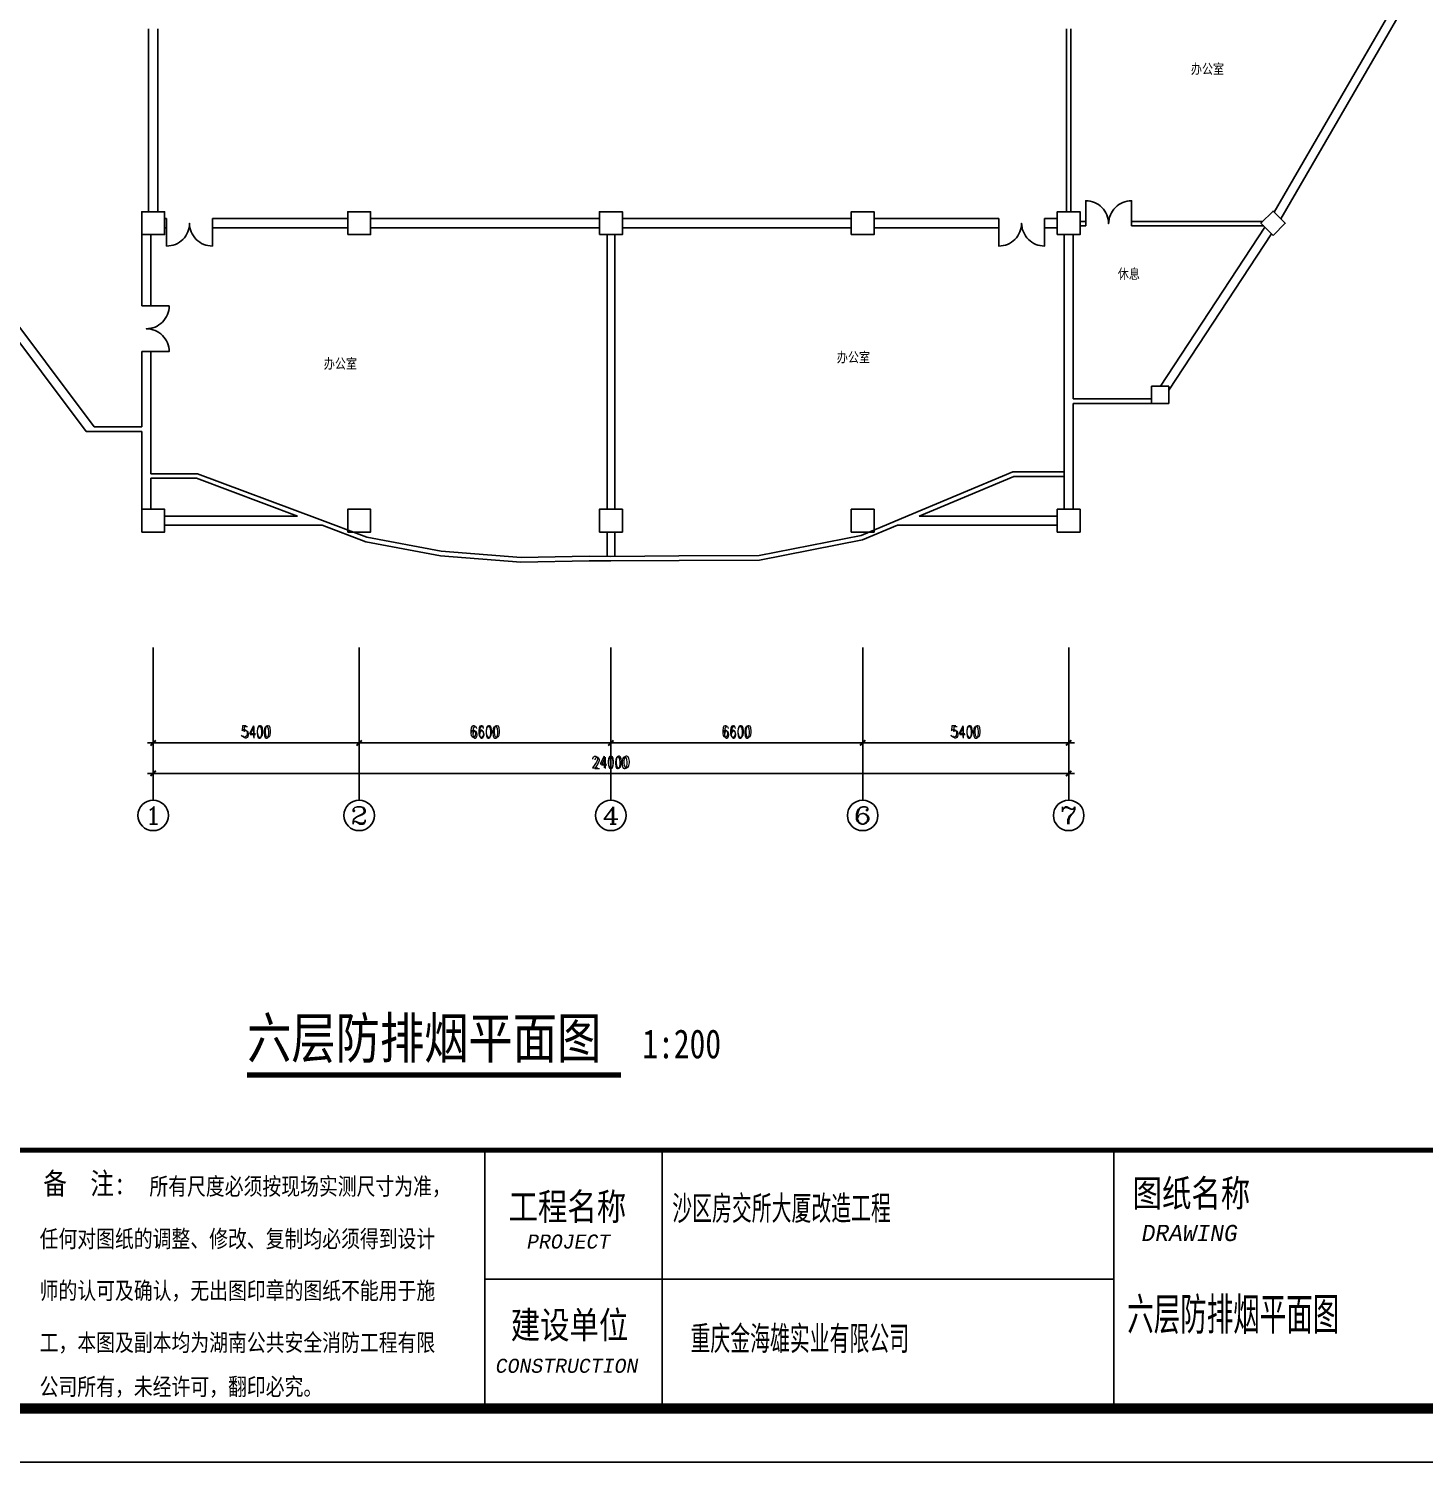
# Model space of a CAD drawing. Extents: x -149393 to 1177518, y -366685 to 296590.
# Drawn here: x 951346 to 987931, y 212582 to 250168 of the extents above; entities that cross this region are included whole.
import ezdxf
from ezdxf.enums import TextEntityAlignment as Align

# ---------------------------------------------------------------- set-up
doc = ezdxf.new("R2010")
doc.units = 0
doc.header["$LTSCALE"] = 1000
doc.header["$MEASUREMENT"] = 0
doc.layers.get('0').update_dxf_attribs({"linetype": 'CONTINUOUS'})
doc.layers.get('Defpoints').update_dxf_attribs({"linetype": 'CONTINUOUS'})
for name, color, linetype in [('AXIS', 3, 'CONTINUOUS'), ('COLUMN', 9, 'CONTINUOUS'), ('LAYER8', 8, 'CONTINUOUS'), ('PUB_TITLE', 253, 'CONTINUOUS'), ('TEL_SYMB', 3, 'CONTINUOUS'), ('TEL_TEXT', 7, 'CONTINUOUS'), ('WALL', 9, 'CONTINUOUS'), ('WINDOW', 4, 'CONTINUOUS'), ('图层3', 250, 'CONTINUOUS'), ('标注', 1, 'CONTINUOUS')]:
    doc.layers.add(name, color=color, linetype=linetype)
doc.styles.add('_TCH_AXIS', font='COMPLEX', dxfattribs={"bigfont": 'GBCBIG'})
doc.styles.add('_TCH_DIM_T3', font='SIMPLEX', dxfattribs={"width": 0.705882, "bigfont": 'GBCBIG'})
doc.styles.add('_TEL_DIM', font='', dxfattribs={"width": 0.8, "height": 3.5})
doc.styles.add('DIM_FONT', font='SIMPLEX.shx', dxfattribs={"width": 0.8})
doc.styles.add('Romans', font='romans.shx', dxfattribs={"height": 150})
doc.styles.add('图框字体', font='', dxfattribs={"width": 0.6})
doc.styles.add('宋体', font='')
doc.styles.get('_TEL_DIM').set_extended_font_data('SimSun')
doc.styles.get('图框字体').set_extended_font_data('SimSun')
doc.styles.get('宋体').set_extended_font_data('SimSun')
doc.dimstyles.new('_TCH_ARCH&&100', dxfattribs={"dimtxt": 297.5, "dimasz": 100, "dimexe": 250, "dimexo": 300, "dimgap": 126.25, "dimtad": 1, "dimdec": 0, "dimzin": 0, "dimdsep": 46, "dimtxsty": '_TCH_DIM_T3', "dimblk": 'ARCHTICK', "dimcen": 0.09, "dimclrt": 7, "dimazin": 2, "dimtfac": 1, "dimtdec": 0, "dimtix": 1, "dimtmove": 2, "dimatfit": 3, "dimfxl": 1, "dimtolj": 1, "dimtzin": 0, "dimarcsym": 0})
doc.dimstyles.new('DIMN', dxfattribs={"dimtxt": 300, "dimasz": 1, "dimexe": 250, "dimexo": 300, "dimgap": 150, "dimtad": 1, "dimdec": 0, "dimdsep": 46, "dimtxsty": 'DIM_FONT', "dimblk": '_DIMX', "dimcen": 2.5, "dimclrt": 7, "dimadec": 0, "dimazin": 0, "dimtfac": 1, "dimtdec": 0, "dimtix": 1, "dimtmove": 2, "dimatfit": 3, "dimldrblk": '_DIMX', "dimfxl": 1, "dimtolj": 1, "dimarcsym": 0})

# ---------------------------------------------------------------- blocks, each defined once
blk = doc.blocks.new('_DIMX')
blk.add_line((-150, 0), (150, 0))
at = {"const_width": 50}
blk.add_lwpolyline([(-70, -70), (70, 70)], dxfattribs=at)
blk = doc.blocks.new('_ArchTick')
at = {"color": 0, "linetype": 'ByBlock', "const_width": 0.4}
blk.add_lwpolyline([(-0.5, -0.5), (0.5, 0.5)], dxfattribs=at)
blk = doc.blocks.new('*D508')
at = {"layer": 'AXIS', "color": 0, "lineweight": -2, "transparency": 16777216}
for p, q in [((966609, 233642), (966609, 231192)), ((973209, 233642), (973209, 231192)), ((966609, 231442), (973209, 231442))]:
    blk.add_line(p, q, dxfattribs=at)
at = {"layer": 'Defpoints', "color": 0, "transparency": 16777216}
for p in [(966609, 233942), (973209, 233942), (973209, 231442)]:
    blk.add_point(p, dxfattribs=at)
at = {"layer": 'AXIS', "color": 0, "lineweight": -2, "transparency": 16777216, "xscale": 100, "yscale": 100, "zscale": 100, "rotation": 180}
blk.add_blockref('_ArchTick', (966609, 231442), dxfattribs=at)
at = {"layer": 'AXIS', "color": 0, "lineweight": -2, "transparency": 16777216, "xscale": 100, "yscale": 100, "zscale": 100}
blk.add_blockref('_ArchTick', (973209, 231442), dxfattribs=at)
at = {"layer": 'AXIS', "color": 7, "transparency": 16777216, "insert": (969909, 231717), "char_height": 297.5, "attachment_point": 5, "style": '_TCH_DIM_T3'}
blk.add_mtext('\\A1;6600', dxfattribs=at)
blk = doc.blocks.new('*D509')
at = {"layer": 'AXIS', "color": 0, "lineweight": -2, "transparency": 16777216}
for p, q in [((973209, 233642), (973209, 231192)), ((978609, 233642), (978609, 231192)), ((973209, 231442), (978609, 231442))]:
    blk.add_line(p, q, dxfattribs=at)
at = {"layer": 'Defpoints', "color": 0, "transparency": 16777216}
for p in [(973209, 233942), (978609, 233942), (978609, 231442)]:
    blk.add_point(p, dxfattribs=at)
at = {"layer": 'AXIS', "color": 0, "lineweight": -2, "transparency": 16777216, "xscale": 100, "yscale": 100, "zscale": 100, "rotation": 180}
blk.add_blockref('_ArchTick', (973209, 231442), dxfattribs=at)
at = {"layer": 'AXIS', "color": 0, "lineweight": -2, "transparency": 16777216, "xscale": 100, "yscale": 100, "zscale": 100}
blk.add_blockref('_ArchTick', (978609, 231442), dxfattribs=at)
at = {"layer": 'AXIS', "color": 7, "transparency": 16777216, "insert": (975909, 231717), "char_height": 297.5, "attachment_point": 5, "style": '_TCH_DIM_T3'}
blk.add_mtext('\\A1;5400', dxfattribs=at)
blk = doc.blocks.new('*D510')
at = {"layer": 'AXIS', "color": 0, "lineweight": -2, "transparency": 16777216}
for p, q in [((960009, 233642), (960009, 231192)), ((966609, 233642), (966609, 231192)), ((960009, 231442), (966609, 231442))]:
    blk.add_line(p, q, dxfattribs=at)
at = {"layer": 'Defpoints', "color": 0, "transparency": 16777216}
for p in [(960009, 233942), (966609, 233942), (966609, 231442)]:
    blk.add_point(p, dxfattribs=at)
at = {"layer": 'AXIS', "color": 0, "lineweight": -2, "transparency": 16777216, "xscale": 100, "yscale": 100, "zscale": 100, "rotation": 180}
blk.add_blockref('_ArchTick', (960009, 231442), dxfattribs=at)
at = {"layer": 'AXIS', "color": 0, "lineweight": -2, "transparency": 16777216, "xscale": 100, "yscale": 100, "zscale": 100}
blk.add_blockref('_ArchTick', (966609, 231442), dxfattribs=at)
at = {"layer": 'AXIS', "color": 7, "transparency": 16777216, "insert": (963309, 231717), "char_height": 297.5, "attachment_point": 5, "style": '_TCH_DIM_T3'}
blk.add_mtext('\\A1;6600', dxfattribs=at)
blk = doc.blocks.new('*D511')
at = {"layer": 'AXIS', "color": 0, "lineweight": -2, "transparency": 16777216}
for p, q in [((954609, 233642), (954609, 231192)), ((960009, 233642), (960009, 231192)), ((954609, 231442), (960009, 231442))]:
    blk.add_line(p, q, dxfattribs=at)
at = {"layer": 'Defpoints', "color": 0, "transparency": 16777216}
for p in [(954609, 233942), (960009, 233942), (960009, 231442)]:
    blk.add_point(p, dxfattribs=at)
at = {"layer": 'AXIS', "color": 0, "lineweight": -2, "transparency": 16777216, "xscale": 100, "yscale": 100, "zscale": 100, "rotation": 180}
blk.add_blockref('_ArchTick', (954609, 231442), dxfattribs=at)
at = {"layer": 'AXIS', "color": 0, "lineweight": -2, "transparency": 16777216, "xscale": 100, "yscale": 100, "zscale": 100}
blk.add_blockref('_ArchTick', (960009, 231442), dxfattribs=at)
at = {"layer": 'AXIS', "color": 7, "transparency": 16777216, "insert": (957309, 231717), "char_height": 297.5, "attachment_point": 5, "style": '_TCH_DIM_T3'}
blk.add_mtext('\\A1;5400', dxfattribs=at)
blk = doc.blocks.new('*D512')
at = {"layer": 'AXIS', "color": 0, "lineweight": -2, "transparency": 16777216}
for p, q in [((954609, 233642), (954609, 230392)), ((978609, 233642), (978609, 230392)), ((954609, 230642), (978609, 230642))]:
    blk.add_line(p, q, dxfattribs=at)
at = {"layer": 'Defpoints', "color": 0, "transparency": 16777216}
for p in [(954609, 233942), (978609, 233942), (978609, 230642)]:
    blk.add_point(p, dxfattribs=at)
at = {"layer": 'AXIS', "color": 0, "lineweight": -2, "transparency": 16777216, "xscale": 100, "yscale": 100, "zscale": 100, "rotation": 180}
blk.add_blockref('_ArchTick', (954609, 230642), dxfattribs=at)
at = {"layer": 'AXIS', "color": 0, "lineweight": -2, "transparency": 16777216, "xscale": 100, "yscale": 100, "zscale": 100}
blk.add_blockref('_ArchTick', (978609, 230642), dxfattribs=at)
at = {"layer": 'AXIS', "color": 7, "transparency": 16777216, "insert": (966609, 230917), "char_height": 297.5, "attachment_point": 5, "style": '_TCH_DIM_T3'}
blk.add_mtext('\\A1;24000', dxfattribs=at)
blk = doc.blocks.new('_FZHK')
blk.add_lwpolyline([(-0.5, -0.5), (0.5, -0.5), (0.5, 0.5), (-0.5, 0.5)], close=True)

msp = doc.modelspace()

# ---------------------------------------------------------------- linework, layer by layer
at = {"layer": 'AXIS'}
for p, q in [((954608.5, 233942.3), (954608.5, 229942.3)), ((960008.5, 233942.3), (960008.5, 229942.3)), ((966608.5, 233942.3), (966608.5, 229942.3)), ((973208.5, 233942.3), (973208.5, 229942.3)), ((978608.5, 233942.3), (978608.5, 229942.3))]:
    msp.add_line(p, q, dxfattribs=at)
for centre in [(954608.5, 229542.3), (960008.5, 229542.3), (966608.5, 229542.3), (973208.5, 229542.3), (978608.5, 229542.3)]:
    msp.add_circle(centre, 400, dxfattribs=at)
at = {"layer": 'PUB_TITLE'}
for p, q in [((963304.8, 220764.4), (963304.8, 213996)), ((967954.8, 220764.4), (967954.8, 213996)), ((979791.4, 220764.4), (979791.4, 213996)), ((963304.8, 217380.2), (979791.4, 217380.2))]:
    msp.add_line(p, q, dxfattribs=at)
msp.add_lwpolyline([(901975.2, 296590.3), (1020775.2, 296590.3), (1020775.2, 212581.7), (901975.2, 212581.7)], close=True, dxfattribs=at)
at = {"layer": 'PUB_TITLE', "const_width": 270.7}
msp.add_lwpolyline([(909046.7, 295176), (1019361, 295176), (1019361, 213996), (909046.7, 213996), (909046.7, 295176)], close=True, dxfattribs=at)
at = {"layer": 'PUB_TITLE', "const_width": 135.4}
msp.add_lwpolyline([(909046.7, 220764.4), (1019361, 220764.4)], dxfattribs=at)
at = {"layer": 'TEL_SYMB', "const_width": 140}
msp.add_lwpolyline([(957073.2, 222734.7), (966870.8, 222734.7)], dxfattribs=at)
at = {"layer": 'WALL', "color": 59}
for p, q in [((983994.5, 245357.3), (987036.4, 250601.9)), ((984170.1, 245181.7), (987236.7, 250468.8)), ((954488.5, 250168.1), (954488.5, 245368.1)), ((954728.5, 250168.1), (954728.5, 245368.1)), ((978548.5, 245368.1), (978548.5, 250168.1)), ((978668.5, 245368.1), (978668.5, 250168.1)), ((948463.9, 245461), (952853.5, 239608.1)), ((948655.9, 245605), (953063.5, 239728.1)), ((954963.2, 245188.1), (954908.5, 245188.1)), ((954963.2, 244948.1), (954963.2, 245188.1)), ((959708.5, 245188.1), (956163.2, 245188.1)), ((956163.2, 245188.1), (956163.2, 244948.1)), ((966308.5, 245188.1), (960308.5, 245188.1)), ((972908.5, 245188.1), (966908.5, 245188.1)), ((976775.4, 245188.1), (973508.5, 245188.1)), ((976775.4, 244948.1), (976775.4, 245188.1)), ((978308.5, 245188.1), (977975.4, 245188.1)), ((977975.4, 245188.1), (977975.4, 244948.1)), ((979056, 245115.1), (978908.5, 245115.1)), ((979056, 244995.1), (979056, 245115.1)), ((983694.3, 245115.1), (980256, 245115.1)), ((980256, 245115.1), (980256, 244995.1)), ((954308.5, 244768.1), (954308.5, 242900.6)), ((954548.5, 242900.6), (954548.5, 244768.1)), ((954908.5, 244948.1), (954963.2, 244948.1)), ((956163.2, 244948.1), (959708.5, 244948.1)), ((966308.5, 244948.1), (960308.5, 244948.1)), ((972908.5, 244948.1), (966908.5, 244948.1)), ((973508.5, 244948.1), (976775.4, 244948.1)), ((977975.4, 244948.1), (978308.5, 244948.1)), ((978488.5, 240403.1), (978488.5, 244768.1)), ((978728.5, 240463.1), (978728.5, 244768.1)), ((978908.5, 244995.1), (979056, 244995.1)), ((980256, 244995.1), (983720.2, 244995.1)), ((983752.6, 244962.7), (981012.8, 240793.1)), ((983925.9, 244789.4), (981233.5, 240692)), ((954308.5, 242900.6), (954548.5, 242900.6)), ((954548.5, 241700.6), (954308.5, 241700.6)), ((954308.5, 241700.6), (954308.5, 239728.1)), ((954548.5, 239668.1), (954548.5, 241700.6)), ((978488.5, 237568.1), (978488.5, 240403.1)), ((980783.5, 240463.1), (978728.5, 240463.1)), ((980783.5, 240343.1), (978728.5, 240343.1)), ((978728.5, 237568.1), (978728.5, 240343.1)), ((952853.5, 239608.1), (954308.5, 239608.1)), ((953063.5, 239728.1), (954308.5, 239728.1)), ((954308.5, 239608.1), (954308.5, 238440.3)), ((954548.5, 239668.1), (954548.5, 238500.3)), ((954308.5, 238440.3), (954308.5, 237568.1)), ((954548.5, 238500.3), (955770.1, 238500.3)), ((954548.5, 238380.3), (954548.5, 237568.1)), ((954548.5, 238380.3), (955748.3, 238380.3)), ((955748.3, 238380.3), (958395.6, 237388.1)), ((955770.1, 238500.3), (958907.8, 237324.3)), ((977145.8, 238546.7), (974226.5, 237323.5)), ((977169.9, 238426.7), (974691.3, 237388.1)), ((978488.5, 238546.7), (977145.8, 238546.7)), ((978488.5, 238426.7), (977169.9, 238426.7)), ((978488.5, 238426.7), (978488.5, 238546.7)), ((954908.5, 237388.1), (958395.6, 237388.1)), ((958907.8, 237324.3), (960214.5, 236834.5)), ((974226.5, 237323.5), (973169.8, 236880.6)), ((974691.3, 237388.1), (978308.5, 237388.1)), ((954908.5, 237148.1), (959036, 237148.1)), ((959036, 237148.1), (960182.2, 236718.5)), ((960214.5, 236834.5), (962155.8, 236470.7)), ((973169.8, 236880.6), (970492.8, 236358)), ((974118.6, 237148.1), (973204.9, 236765.2)), ((974118.6, 237148.1), (978308.5, 237148.1)), ((960182.2, 236718.5), (962139.9, 236351.6)), ((962155.8, 236470.7), (964255, 236302.8)), ((973204.9, 236765.2), (970504.7, 236238)), ((962139.9, 236351.6), (964251.5, 236182.7)), ((964251.5, 236182.7), (966039.2, 236219.3)), ((964255, 236302.8), (966036.8, 236339.3)), ((966037.5, 236219.3), (966608, 236214.2)), ((966038.6, 236339.3), (966609.1, 236334.2)), ((968392.8, 236349.2), (966608, 236334.2)), ((968393.8, 236229.2), (966609, 236214.2)), ((970492.8, 236358), (968393.1, 236349.2)), ((970504.7, 236238), (968393.6, 236229.2))]:
    msp.add_line(p, q, dxfattribs=at)
at = {"layer": 'WALL'}
for p, q in [((966508.5, 244768.1), (966508.5, 237568.1)), ((966708.5, 244768.1), (966708.5, 237568.1)), ((966508.5, 236968.1), (966508.5, 236335.1)), ((966708.5, 236968.1), (966708.5, 236335.1))]:
    msp.add_line(p, q, dxfattribs=at)
at = {"layer": 'WINDOW', "color": 59, "extrusion": (1.22461e-16, -7.49855e-33, -1)}
msp.add_lwpolyline([(-980256, 245055.1), (-980256, 245655.1, -0.4142136), (-979656, 245055.1, -0.4142136), (-979056, 245655.1), (-979056, 245055.1)], format="xyb", dxfattribs=at)
at = {"layer": 'WINDOW', "color": 59}
for points in [[(956163.2, 245068.1), (956163.2, 244468.1, -0.4142136), (955563.2, 245068.1, -0.4142136), (954963.2, 244468.1), (954963.2, 245068.1)], [(977975.4, 245068.1), (977975.4, 244468.1, -0.4142136), (977375.4, 245068.1, -0.4142136), (976775.4, 244468.1), (976775.4, 245068.1)]]:
    msp.add_lwpolyline(points, format="xyb", dxfattribs=at)
at = {"layer": 'WINDOW', "color": 59, "extrusion": (-5.57711e-30, -1.22461e-16, -1)}
msp.add_lwpolyline([(-954428.5, 241700.6), (-955028.5, 241700.6, -0.4142136), (-954428.5, 242300.6, -0.4142136), (-955028.5, 242900.6), (-954428.5, 242900.6)], format="xyb", dxfattribs=at)

# ---------------------------------------------------------------- block references
at = {"layer": 'COLUMN', "color": 59}
for p, xscale, yscale, zscale in [((954608.5, 245068.1), 600, 600, 600), ((960008.5, 245068.1), 600, 600, 600), ((966608.5, 245068.1), 600, 600, 600), ((973208.5, 245068.1), 600, 600, 600), ((978608.5, 245068.1), 600, 600, 600), ((981008.5, 240568.1), 450, 450, 450), ((954608.5, 237268.1), 600, 600, 600), ((960008.5, 237268.1), 600, 600, 600), ((966608.5, 237268.1), 600, 600, 600), ((973208.5, 237268.1), 600, 600, 600), ((978608.5, 237268.1), 600, 600, 600)]:
    msp.add_blockref('_FZHK', p, dxfattribs=dict(at, xscale=xscale, yscale=yscale, zscale=zscale))
at = {"layer": 'COLUMN', "color": 59, "xscale": 449.9999999999679, "yscale": 449.9999999999679, "zscale": 449.9999999999679, "rotation": 45.00000000000525}
msp.add_blockref('_FZHK', (983965.5, 245068.1), dxfattribs=at)

# ---------------------------------------------------------------- texts
at = {"layer": 'AXIS', "color": 7, "style": '_TCH_AXIS'}
for s, width, p, p2 in [('1', 2.333333, (954382.3, 229316.1), (954834.8, 229316.1)), ('2', 1.5, (959782.3, 229316.1), (960234.8, 229316.1)), ('4', 1.3125, (966382.3, 229316.1), (966834.8, 229316.1)), ('6', 1.5, (972982.3, 229316.1), (973434.8, 229316.1)), ('7', 1.5, (978382.3, 229316.1), (978834.8, 229316.1))]:
    msp.add_text(s, height=452.5, dxfattribs=dict(at, width=width)).set_placement(p, p2, align=Align.FIT)
at = {"layer": 'LAYER8', "style": '宋体', "width": 0.8}
for s, height, p in [('备  注:', 565.71, (951731.2, 219609.6)), ('所有尺度必须按现场实测尺寸为准，', 452.571, (954509.5, 219592)), ('任何对图纸的调整、修改、复制均必须得到设计', 452.571, (951633.3, 218216.9)), ('师的认可及确认，无出图印章的图纸不能用于施', 452.571, (951633.3, 216856.7)), ('工，本图及副本均为湖南公共安全消防工程有限', 452.571, (951633.3, 215496.4)), ('公司所有，未经许可，翻印必究。', 452.571, (951633.3, 214339.5))]:
    msp.add_text(s, height=height, dxfattribs=at).set_placement(p)
at = {"layer": 'TEL_SYMB', "color": 7, "style": '_TEL_DIM', "width": 0.8}
for s, height, p in [('六层防排烟平面图', 1063.29, (957073.2, 223174.2)), ('1:200', 759.49, (967430.8, 223174.2))]:
    msp.add_text(s, height=height, dxfattribs=at).set_placement(p)
at = {"layer": 'TEL_TEXT', "color": 59, "style": '_TEL_DIM', "width": 0.8}
for s, p in [('办公室', (981812.1, 248981.8)), ('休息', (979896.3, 243606.4)), ('办公室', (972531.7, 241420.1)), ('办公室', (959083.4, 241253.6))]:
    msp.add_text(s, height=265.82, dxfattribs=at).set_placement(p)
at = {"layer": '图层3', "style": '图框字体', "width": 0.6}
for s, height, p in [('沙区房交所大厦改造工程', 636.429, (968217.1, 218929.2)), ('六层防排烟平面图', 848.57, (980143.9, 216044)), ('重庆金海雄实业有限公司', 636.429, (968695.6, 215513.7))]:
    msp.add_text(s, height=height, dxfattribs=at).set_placement(p)
at = {"layer": '标注', "style": '宋体', "width": 0.8}
for s, p in [('图纸名称', (980281.5, 219284.9)), ('工程名称', (963924.4, 218930.1)), ('建设单位', (963981.3, 215828.1))]:
    msp.add_text(s, height=707.14, dxfattribs=at).set_placement(p)
at = {"layer": '标注', "width": 2832.484, "attachment_point": 1, "style": 'Romans'}
for s, insert, char_height in [('\\fMonospac821 BT|b0|i1|c0|p49;DRAWING', (980522.1, 218806.6), 424.286), ('\\fMonospac821 BT|b0|i1|c0|p49;PROJECT', (964411.2, 218553.6), 367.714), ('\\fMonospac821 BT|b0|i1|c0|p49;CONSTRUCTION', (963588.3, 215296.4), 367.714)]:
    msp.add_mtext(s, dxfattribs=dict(at, insert=insert, char_height=char_height))

# ---------------------------------------------------------------- dimensions: what is measured, and where the dimension line sits
at = {"layer": 'AXIS'}
for p1, p2, distance in [((954608.5, 233942.3), (960008.5, 233942.3), -2500), ((954608.5, 233942.3), (978608.5, 233942.3), -3300), ((960008.5, 233942.3), (966608.5, 233942.3), -2500), ((966608.5, 233942.3), (973208.5, 233942.3), -2500), ((973208.5, 233942.3), (978608.5, 233942.3), -2500)]:
    msp.add_aligned_dim(p1=p1, p2=p2, distance=distance, dimstyle='DIMN', dxfattribs=at).render()
for p1, p2, distance, picture, middle in [((954608.5, 233942.3), (960008.5, 233942.3), -2500, '*D511', (957308.5, 231717.3)), ((954608.5, 233942.3), (978608.5, 233942.3), -3300, '*D512', (966608.5, 230917.3)), ((960008.5, 233942.3), (966608.5, 233942.3), -2500, '*D510', (963308.5, 231717.3)), ((966608.5, 233942.3), (973208.5, 233942.3), -2500, '*D508', (969908.5, 231717.3)), ((973208.5, 233942.3), (978608.5, 233942.3), -2500, '*D509', (975908.5, 231717.3))]:
    dim = msp.add_aligned_dim(p1=p1, p2=p2, distance=distance, dimstyle='_TCH_ARCH&&100', dxfattribs=at)
    dim.commit()
    dim.dimension.update_dxf_attribs({"geometry": picture, "text_midpoint": middle})

doc.saveas('drawing.dxf')
